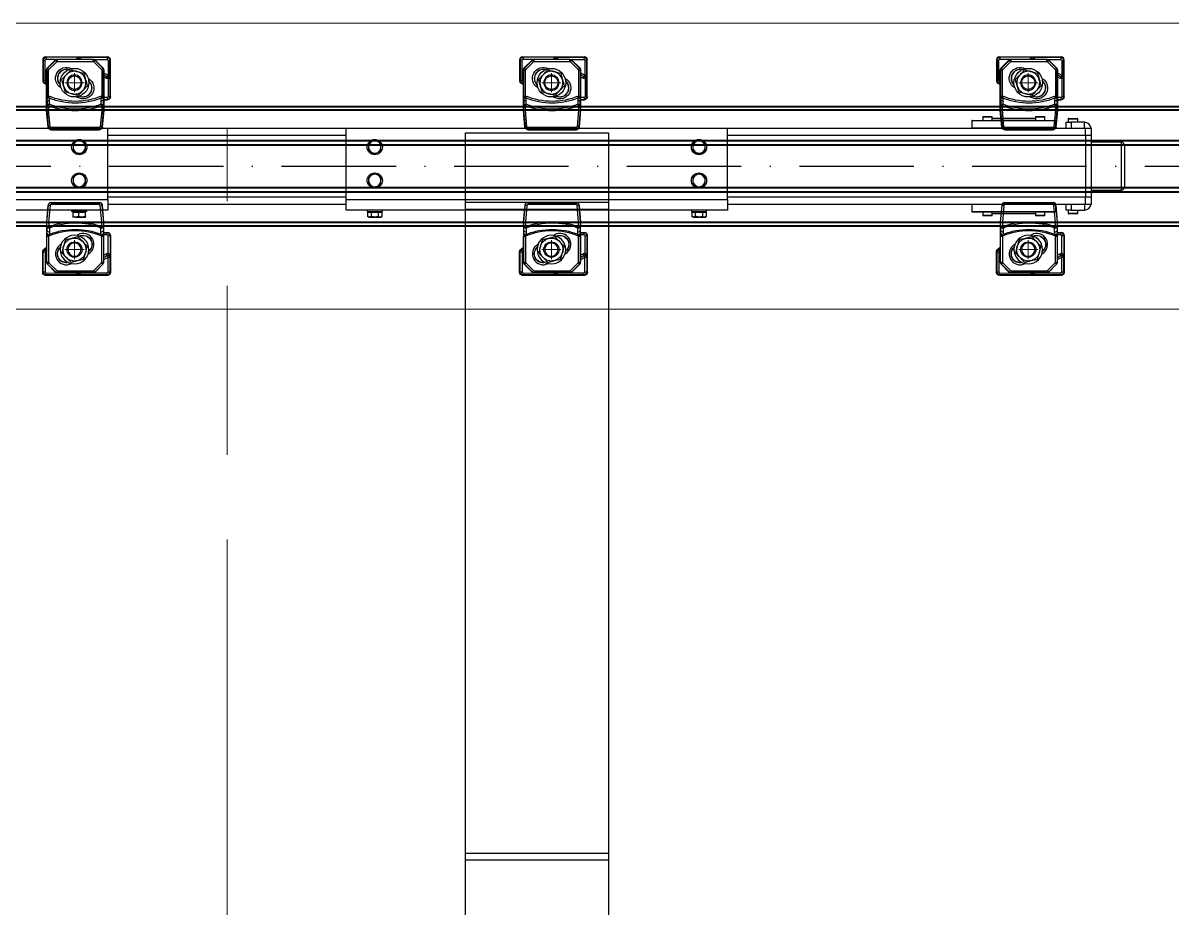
# Model space of a CAD drawing. Header units: centimetres. Extents: x 470464 to 524273, y 49611 to 59074.
# Drawn here: x 488076.3 to 488196.9, y 54329.7 to 54422.6 of the extents above; entities that cross this region are included whole.
import ezdxf

# ---------------------------------------------------------------- set-up
doc = ezdxf.new("R2010")
doc.units = ezdxf.units.CM
doc.header["$MEASUREMENT"] = 0
for name, pattern in [('1244_Aselsan_MIUM_3000$0$ACAD_ISO10W100', [18, 12, -3, 0, -3]), ('ACAD_ISO08W100', [36, 24, -3, 6, -3]), ('CHAIN', [0.3543, 0.2362, -0.0295, 0.0591, -0.0295]), ('XKITLINE00', [0])]:
    doc.linetypes.add(name, pattern=pattern)
for name, color, linetype, lineweight in [('1', 7, 'Continuous', 25), ('AAA_EKSEN', 1, 'ACAD_ISO08W100', 9), ('Barış BABUR 23', 1, 'ACAD_ISO08W100', 13), ('S-COLS-CONC', 4, 'Continuous', 40)]:
    doc.layers.add(name, color=color, linetype=linetype, lineweight=lineweight)
doc.layers.add('vinç', color=7, linetype='Continuous')

# ---------------------------------------------------------------- blocks, each defined once
blk = doc.blocks.new('RSTSERHRGFH')
at = {"layer": 'vinç', "color": 2}
for p, q in [((427135.92, 71903.92), (427135.92, 71918.92)), ((427135.92, 71918.92), (427219.42, 71918.92)), ((427143.21, 71903.92), (427143.21, 71918.92)), ((427143.92, 71903.92), (427143.92, 71918.92)), ((427211.42, 71903.92), (427211.42, 71918.92)), ((427212.13, 71903.92), (427212.13, 71918.92)), ((427219.42, 71903.92), (427219.42, 71918.92)), ((427219.42, 71918.92), (427219.42, 71903.92)), ((427219.42, 71903.92), (427135.92, 71903.92))]:
    blk.add_line(p, q, dxfattribs=at)
blk = doc.blocks.new('DTYTJYJGHDTRHTRHTRF')
at = {"color": 2, "linetype": 'Continuous', "lineweight": 25}
for p, q in [((427137.05, 71852.79), (427136.92, 71852.79)), ((427136.92, 71852.79), (427136.92, 71849.59)), ((427141.92, 71852.79), (427137.05, 71852.79)), ((427137.22, 71853.09), (427137.33, 71853.09)), ((427137.33, 71853.09), (427141.62, 71853.09)), ((427141.92, 71849.59), (427141.92, 71852.79)), ((427135.42, 71848.89), (427134.82, 71848.89)), ((427134.82, 71848.89), (427134.82, 71847.49)), ((427135.42, 71848.99), (427135.42, 71849.59)), ((427135.42, 71849.59), (427136.22, 71849.59)), ((427136.22, 71848.99), (427135.42, 71848.99)), ((427135.42, 71811.48), (427135.42, 71848.99)), ((427136.22, 71849.59), (427136.22, 71848.99)), ((427136.22, 71849.59), (427142.62, 71849.59)), ((427136.22, 71848.99), (427142.62, 71848.99)), ((427136.22, 71848.99), (427136.22, 71811.48)), ((427142.62, 71848.99), (427142.62, 71849.59)), ((427142.62, 71849.59), (427143.42, 71849.59)), ((427143.42, 71848.99), (427142.62, 71848.99)), ((427142.62, 71811.48), (427142.62, 71848.99)), ((427143.42, 71849.59), (427143.42, 71848.99)), ((427143.42, 71848.99), (427143.42, 71811.48)), ((427143.42, 71848.89), (427144.02, 71848.89)), ((427144.02, 71847.49), (427144.02, 71848.89)), ((427134.42, 71847.25), (427134.42, 71848.13)), ((427134.48, 71848.19), (427134.48, 71847.19)), ((427134.82, 71848.19), (427134.48, 71848.19)), ((427144.36, 71848.19), (427144.02, 71848.19)), ((427144.36, 71847.69), (427144.36, 71848.19)), ((427144.36, 71847.19), (427144.36, 71847.69)), ((427144.42, 71848.13), (427144.42, 71847.69)), ((427144.42, 71847.69), (427144.42, 71847.25)), ((427134.48, 71847.19), (427134.82, 71847.19)), ((427134.82, 71847.49), (427135.42, 71847.49)), ((427134.82, 71846.99), (427134.82, 71847.49)), ((427135.42, 71846.99), (427134.82, 71846.99)), ((427143.42, 71847.49), (427144.02, 71847.49)), ((427144.02, 71846.99), (427143.42, 71846.99)), ((427144.02, 71847.49), (427144.02, 71846.99)), ((427144.02, 71847.19), (427144.36, 71847.19)), ((427134.64, 71845.89), (427134.62, 71845.87)), ((427134.62, 71837.12), (427134.62, 71845.87)), ((427134.64, 71837.09), (427134.64, 71845.89)), ((427135.39, 71845.89), (427134.64, 71845.89)), ((427135.39, 71845.89), (427135.42, 71845.87)), ((427135.39, 71837.09), (427135.39, 71845.89)), ((427135.42, 71837.12), (427135.42, 71845.87)), ((427143.44, 71845.89), (427143.42, 71845.87)), ((427143.44, 71845.89), (427143.44, 71837.09)), ((427144.19, 71845.89), (427143.44, 71845.89)), ((427144.19, 71837.09), (427144.19, 71845.89)), ((427144.22, 71845.87), (427144.19, 71845.89)), ((427144.22, 71845.87), (427144.22, 71844.7)), ((427134.22, 71843.81), (427134.22, 71844.69)), ((427134.28, 71844.75), (427134.28, 71843.75)), ((427134.62, 71844.75), (427134.28, 71844.75)), ((427144.56, 71844.75), (427144.22, 71844.75)), ((427144.22, 71844.7), (427144.22, 71844.47)), ((427144.22, 71844.47), (427144.22, 71838.52)), ((427144.56, 71844.25), (427144.56, 71844.75)), ((427144.56, 71843.75), (427144.56, 71844.25)), ((427144.62, 71844.69), (427144.62, 71844.25)), ((427144.62, 71844.25), (427144.62, 71843.81)), ((427134.28, 71843.75), (427134.62, 71843.75)), ((427134.42, 71839.23), (427134.42, 71843.75)), ((427134.44, 71843.75), (427134.44, 71839.23)), ((427144.22, 71843.75), (427144.56, 71843.75)), ((427144.39, 71839.23), (427144.39, 71843.75)), ((427144.42, 71843.75), (427144.42, 71839.23)), ((427134.28, 71839.23), (427134.28, 71838.73)), ((427134.62, 71839.23), (427134.28, 71839.23)), ((427144.56, 71839.23), (427144.22, 71839.23)), ((427144.56, 71838.73), (427144.56, 71839.23)), ((427134.22, 71838.73), (427134.22, 71839.17)), ((427134.22, 71838.29), (427134.22, 71838.73)), ((427134.28, 71838.73), (427134.28, 71838.23)), ((427134.28, 71838.23), (427134.62, 71838.23)), ((427144.22, 71838.52), (427144.22, 71838.28)), ((427144.22, 71838.28), (427144.22, 71837.12)), ((427144.22, 71838.23), (427144.56, 71838.23)), ((427144.56, 71838.23), (427144.56, 71838.73)), ((427144.62, 71839.17), (427144.62, 71838.73)), ((427144.62, 71838.73), (427144.62, 71838.29)), ((427134.62, 71837.12), (427134.64, 71837.09)), ((427134.64, 71837.09), (427135.39, 71837.09)), ((427135.42, 71837.12), (427135.39, 71837.09)), ((427143.42, 71837.12), (427143.44, 71837.09)), ((427143.44, 71837.09), (427144.19, 71837.09)), ((427144.19, 71837.09), (427144.22, 71837.12)), ((427142.92, 71811.48), (427135.42, 71811.48)), ((427135.42, 71771.48), (427135.42, 71811.48)), ((427142.92, 71771.48), (427142.92, 71811.48)), ((427142.92, 71811.48), (427144.02, 71811.48)), ((427144.02, 71811.48), (427144.02, 71771.48)), ((427137.08, 71809.15), (427136.87, 71808.84)), ((427140.58, 71809.15), (427140.37, 71808.84)), ((427144.18, 71809.28), (427144.02, 71809.28)), ((427144.18, 71807.68), (427144.18, 71809.28)), ((427144.24, 71809.13), (427144.18, 71809.13)), ((427144.24, 71809.04), (427144.24, 71809.23)), ((427144.24, 71809.23), (427144.69, 71809.23)), ((427144.69, 71809.23), (427144.75, 71809.04)), ((427144.7, 71809.22), (427144.69, 71809.23)), ((427144.75, 71809.13), (427144.7, 71809.22)), ((427144.75, 71809.04), (427144.75, 71809.13)), ((427136.67, 71808.53), (427136.84, 71808.19)), ((427137.76, 71807.81), (427137.96, 71808.13)), ((427138.17, 71808.44), (427138, 71808.78)), ((427140.17, 71808.53), (427140.34, 71808.19)), ((427141.26, 71807.81), (427141.46, 71808.13)), ((427141.67, 71808.44), (427141.5, 71808.78)), ((427144.18, 71807.83), (427144.24, 71807.83)), ((427144.24, 71808.84), (427144.24, 71809.04)), ((427144.24, 71808.46), (427144.24, 71808.84)), ((427144.24, 71808.84), (427144.69, 71808.84)), ((427144.24, 71808.09), (427144.24, 71808.46)), ((427144.24, 71808.09), (427144.69, 71808.09)), ((427144.24, 71807.91), (427144.24, 71808.09)), ((427144.24, 71807.73), (427144.24, 71807.91)), ((427144.69, 71808.84), (427144.75, 71808.46)), ((427144.7, 71807.75), (427144.75, 71807.83)), ((427144.75, 71808.46), (427144.75, 71809.04)), ((427144.75, 71807.91), (427144.75, 71808.46)), ((427144.75, 71807.91), (427144.75, 71807.83)), ((427144.02, 71807.68), (427144.18, 71807.68)), ((427144.24, 71807.73), (427144.69, 71807.73)), ((427144.18, 71775.28), (427144.02, 71775.28)), ((427144.18, 71773.68), (427144.18, 71775.28)), ((427136.67, 71774.53), (427136.84, 71774.19)), ((427137.08, 71775.15), (427136.87, 71774.84)), ((427137.76, 71773.81), (427137.96, 71774.13)), ((427138.17, 71774.44), (427138, 71774.78)), ((427140.17, 71774.53), (427140.34, 71774.19)), ((427140.58, 71775.15), (427140.37, 71774.84)), ((427141.26, 71773.81), (427141.46, 71774.13)), ((427141.67, 71774.44), (427141.5, 71774.78)), ((427144.24, 71775.13), (427144.18, 71775.13)), ((427144.24, 71775.04), (427144.24, 71775.23)), ((427144.24, 71775.23), (427144.69, 71775.23)), ((427144.24, 71774.84), (427144.24, 71775.04)), ((427144.24, 71774.46), (427144.24, 71774.84)), ((427144.24, 71774.84), (427144.69, 71774.84)), ((427144.24, 71774.09), (427144.24, 71774.46)), ((427144.24, 71774.09), (427144.69, 71774.09)), ((427144.24, 71773.91), (427144.24, 71774.09)), ((427144.69, 71775.23), (427144.75, 71775.04)), ((427144.7, 71775.22), (427144.69, 71775.23)), ((427144.69, 71774.84), (427144.75, 71774.46)), ((427144.75, 71775.13), (427144.7, 71775.22)), ((427144.75, 71775.04), (427144.75, 71775.13)), ((427144.75, 71774.46), (427144.75, 71775.04)), ((427144.75, 71773.91), (427144.75, 71774.46)), ((427144.02, 71773.68), (427144.18, 71773.68)), ((427144.18, 71773.83), (427144.24, 71773.83)), ((427144.24, 71773.73), (427144.24, 71773.91)), ((427144.24, 71773.73), (427144.69, 71773.73)), ((427144.7, 71773.75), (427144.75, 71773.83)), ((427144.75, 71773.91), (427144.75, 71773.83)), ((427135.42, 71746.5), (427135.42, 71771.48)), ((427142.92, 71771.48), (427135.42, 71771.48)), ((427136.22, 71771.48), (427136.22, 71746.5)), ((427142.62, 71746.5), (427142.62, 71771.48)), ((427144.02, 71771.48), (427142.92, 71771.48)), ((427143.42, 71771.48), (427143.42, 71746.5)), ((427135.42, 71706.5), (427135.42, 71746.5)), ((427142.92, 71746.5), (427135.42, 71746.5)), ((427142.92, 71706.5), (427142.92, 71746.5)), ((427142.92, 71746.5), (427144.02, 71746.5)), ((427144.02, 71746.5), (427144.02, 71706.5)), ((427137.05, 71744.15), (427136.86, 71743.83)), ((427140.55, 71744.15), (427140.36, 71743.83)), ((427144.18, 71744.3), (427144.02, 71744.3)), ((427144.18, 71744.3), (427144.18, 71742.7)), ((427144.24, 71744.15), (427144.18, 71744.15)), ((427144.24, 71744.15), (427144.24, 71744.18)), ((427144.24, 71744.11), (427144.24, 71744.15)), ((427144.24, 71743.76), (427144.24, 71744.11)), ((427144.24, 71744.11), (427144.69, 71744.11)), ((427144.69, 71744.11), (427144.75, 71743.76)), ((427144.74, 71744.15), (427144.75, 71744.15)), ((427144.75, 71744.15), (427144.74, 71744.15)), ((427144.75, 71743.76), (427144.75, 71744.15)), ((427136.67, 71743.51), (427136.85, 71743.18)), ((427137.78, 71742.84), (427137.98, 71743.17)), ((427138.17, 71743.49), (427137.99, 71743.81)), ((427140.17, 71743.51), (427140.35, 71743.18)), ((427141.28, 71742.84), (427141.48, 71743.17)), ((427141.67, 71743.49), (427141.49, 71743.81)), ((427144.18, 71742.85), (427144.24, 71742.85)), ((427144.24, 71743.42), (427144.24, 71743.76)), ((427144.24, 71743.42), (427144.69, 71743.42)), ((427144.24, 71743.12), (427144.24, 71743.42)), ((427144.24, 71742.81), (427144.24, 71743.12)), ((427144.24, 71742.81), (427144.69, 71742.81)), ((427144.69, 71743.42), (427144.75, 71743.12)), ((427144.74, 71742.85), (427144.75, 71742.85)), ((427144.75, 71743.12), (427144.75, 71743.76)), ((427144.75, 71743.12), (427144.75, 71742.85)), ((427144.02, 71742.7), (427144.18, 71742.7))]:
    blk.add_line(p, q, dxfattribs=at)
for centre in [(427137.42, 71808.48), (427140.92, 71808.48), (427137.42, 71774.48), (427140.92, 71774.48), (427137.42, 71743.5), (427140.92, 71743.5)]:
    blk.add_circle(centre, 0.8, dxfattribs=at)
for centre, radius, start, end in [((427137.22, 71852.79), 0.3, 90, 180), ((427141.62, 71852.79), 0.3, 0, 90), ((427135.52, 71848.89), 0.7, 98.2132, 180), ((427143.32, 71848.89), 0.7, 0, 81.7868), ((427134.48, 71848.13), 0.06, 90, 180), ((427144.36, 71848.13), 0.06, 0, 90), ((427134.48, 71847.25), 0.06, 180, 270), ((427144.36, 71847.25), 0.06, 270, 0), ((427134.28, 71844.69), 0.06, 90, 180), ((427144.56, 71844.69), 0.06, 0, 90), ((427134.28, 71843.81), 0.06, 180, 270), ((427144.56, 71843.81), 0.06, 270, 0), ((427134.28, 71839.17), 0.06, 90, 180), ((427144.56, 71839.17), 0.06, 0, 90), ((427134.28, 71838.29), 0.06, 180, 270), ((427144.56, 71838.29), 0.06, 270, 0), ((427137.42, 71808.48), 0.65, 86.7548, 146.7548), ((427137.42, 71808.48), 0.65, 26.7548, 86.7548), ((427140.92, 71808.48), 0.65, 86.7548, 146.7548), ((427140.92, 71808.48), 0.65, 26.7548, 86.7548), ((427137.42, 71808.48), 0.65, 146.7548, 206.7548), ((427137.42, 71808.48), 0.65, 206.7548, 266.7548), ((427137.42, 71808.48), 0.65, 266.7548, 326.7548), ((427137.42, 71808.48), 0.65, 326.7548, 26.7548), ((427140.92, 71808.48), 0.65, 146.7548, 206.7548), ((427140.92, 71808.48), 0.65, 206.7548, 266.7548), ((427140.92, 71808.48), 0.65, 266.7548, 326.7548), ((427140.92, 71808.48), 0.65, 326.7548, 26.7548), ((427137.42, 71774.48), 0.65, 146.7548, 206.7548), ((427137.42, 71774.48), 0.65, 206.7548, 266.7548), ((427137.42, 71774.48), 0.65, 86.7548, 146.7548), ((427137.42, 71774.48), 0.65, 266.7548, 326.7548), ((427137.42, 71774.48), 0.65, 26.7548, 86.7548), ((427137.42, 71774.48), 0.65, 326.7548, 26.7548), ((427140.92, 71774.48), 0.65, 146.7548, 206.7548), ((427140.92, 71774.48), 0.65, 206.7548, 266.7548), ((427140.92, 71774.48), 0.65, 86.7548, 146.7548), ((427140.92, 71774.48), 0.65, 266.7548, 326.7548), ((427140.92, 71774.48), 0.65, 26.7548, 86.7548), ((427140.92, 71774.48), 0.65, 326.7548, 26.7548), ((427137.42, 71743.5), 0.65, 89.1068, 149.1068), ((427137.42, 71743.5), 0.65, 29.1068, 89.1068), ((427140.92, 71743.5), 0.65, 89.1068, 149.1068), ((427140.92, 71743.5), 0.65, 29.1068, 89.1068), ((427137.42, 71743.5), 0.65, 149.1068, 209.1068), ((427137.42, 71743.5), 0.65, 209.1068, 269.1068), ((427137.42, 71743.5), 0.65, 269.1068, 329.1068), ((427137.42, 71743.5), 0.65, 329.1068, 29.1068), ((427140.92, 71743.5), 0.65, 149.1068, 209.1068), ((427140.92, 71743.5), 0.65, 209.1068, 269.1068), ((427140.92, 71743.5), 0.65, 269.1068, 329.1068), ((427140.92, 71743.5), 0.65, 329.1068, 29.1068)]:
    blk.add_arc(centre, radius, start, end, dxfattribs=at)
for points, knots in [([(427137.46, 71809.13), (427137.36, 71809.14), (427137.23, 71809.15), (427137.11, 71809.15), (427137.08, 71809.15)], [0, 0, 0, 0, 0.7762867, 1, 1, 1, 1]), ([(427137.83, 71809.11), (427137.74, 71809.12), (427137.61, 71809.12), (427137.49, 71809.13), (427137.46, 71809.13)], [0, 0, 0, 0, 0.758149, 1, 1, 1, 1]), ([(427138, 71808.78), (427137.99, 71808.78), (427137.94, 71808.9), (427137.88, 71809.01), (427137.83, 71809.11)], [0, 0, 0, 0, 0.070215, 1, 1, 1, 1]), ([(427140.96, 71809.13), (427140.86, 71809.14), (427140.73, 71809.15), (427140.61, 71809.15), (427140.58, 71809.15)], [0, 0, 0, 0, 0.776287, 1, 1, 1, 1]), ([(427141.33, 71809.11), (427141.24, 71809.12), (427141.11, 71809.12), (427140.99, 71809.13), (427140.96, 71809.13)], [0, 0, 0, 0, 0.758149, 1, 1, 1, 1]), ([(427141.5, 71808.78), (427141.49, 71808.78), (427141.44, 71808.9), (427141.38, 71809.01), (427141.33, 71809.11)], [0, 0, 0, 0, 0.070215, 1, 1, 1, 1]), ([(427136.87, 71808.84), (427136.87, 71808.83), (427136.8, 71808.73), (427136.73, 71808.62), (427136.67, 71808.53)], [0, 0, 0, 0, 0.070215, 1, 1, 1, 1]), ([(427136.84, 71808.19), (427136.84, 71808.18), (427136.9, 71808.07), (427136.95, 71807.96), (427137.01, 71807.86)], [0, 0, 0, 0, 0.0702148, 1, 1, 1, 1]), ([(427137.01, 71807.86), (427137.03, 71807.85), (427137.16, 71807.85), (427137.28, 71807.84), (427137.38, 71807.83)], [0, 0, 0, 0, 0.223713, 1, 1, 1, 1]), ([(427137.38, 71807.83), (427137.41, 71807.83), (427137.54, 71807.83), (427137.66, 71807.82), (427137.76, 71807.81)], [0, 0, 0, 0, 0.241851, 1, 1, 1, 1]), ([(427137.96, 71808.13), (427137.97, 71808.13), (427138.04, 71808.24), (427138.1, 71808.34), (427138.17, 71808.44)], [0, 0, 0, 0, 0.070215, 1, 1, 1, 1]), ([(427140.37, 71808.84), (427140.37, 71808.83), (427140.3, 71808.73), (427140.23, 71808.62), (427140.17, 71808.53)], [0, 0, 0, 0, 0.070215, 1, 1, 1, 1]), ([(427140.34, 71808.19), (427140.34, 71808.18), (427140.4, 71808.07), (427140.45, 71807.96), (427140.51, 71807.86)], [0, 0, 0, 0, 0.0702148, 1, 1, 1, 1]), ([(427140.51, 71807.86), (427140.53, 71807.85), (427140.66, 71807.85), (427140.78, 71807.84), (427140.88, 71807.83)], [0, 0, 0, 0, 0.223713, 1, 1, 1, 1]), ([(427140.88, 71807.83), (427140.91, 71807.83), (427141.04, 71807.83), (427141.16, 71807.82), (427141.26, 71807.81)], [0, 0, 0, 0, 0.241851, 1, 1, 1, 1]), ([(427141.46, 71808.13), (427141.47, 71808.13), (427141.54, 71808.24), (427141.6, 71808.34), (427141.67, 71808.44)], [0, 0, 0, 0, 0.070215, 1, 1, 1, 1]), ([(427144.75, 71809.04), (427144.75, 71809.03), (427144.74, 71808.97), (427144.72, 71808.9), (427144.69, 71808.84)], [0, 0, 0, 0, 0.0702148, 1, 1, 1, 1]), ([(427144.75, 71808.46), (427144.75, 71808.45), (427144.74, 71808.33), (427144.72, 71808.2), (427144.69, 71808.09)], [0, 0, 0, 0, 0.0702148, 1, 1, 1, 1]), ([(427144.69, 71808.09), (427144.7, 71808.08), (427144.73, 71808.02), (427144.74, 71807.96), (427144.75, 71807.91)], [0, 0, 0, 0, 0.223713, 1, 1, 1, 1]), ([(427144.75, 71807.91), (427144.75, 71807.9), (427144.74, 71807.84), (427144.71, 71807.78), (427144.69, 71807.73)], [0, 0, 0, 0, 0.241851, 1, 1, 1, 1]), ([(427136.87, 71774.84), (427136.87, 71774.83), (427136.8, 71774.73), (427136.73, 71774.62), (427136.67, 71774.53)], [0, 0, 0, 0, 0.070215, 1, 1, 1, 1]), ([(427136.84, 71774.19), (427136.84, 71774.18), (427136.9, 71774.07), (427136.95, 71773.96), (427137.01, 71773.86)], [0, 0, 0, 0, 0.0702148, 1, 1, 1, 1]), ([(427137.46, 71775.13), (427137.36, 71775.14), (427137.23, 71775.15), (427137.11, 71775.15), (427137.08, 71775.15)], [0, 0, 0, 0, 0.7762867, 1, 1, 1, 1]), ([(427137.83, 71775.11), (427137.74, 71775.12), (427137.61, 71775.12), (427137.49, 71775.13), (427137.46, 71775.13)], [0, 0, 0, 0, 0.758149, 1, 1, 1, 1]), ([(427138, 71774.78), (427137.99, 71774.78), (427137.94, 71774.9), (427137.88, 71775.01), (427137.83, 71775.11)], [0, 0, 0, 0, 0.070215, 1, 1, 1, 1]), ([(427137.96, 71774.13), (427137.97, 71774.13), (427138.04, 71774.24), (427138.1, 71774.34), (427138.17, 71774.44)], [0, 0, 0, 0, 0.070215, 1, 1, 1, 1]), ([(427140.37, 71774.84), (427140.37, 71774.83), (427140.3, 71774.73), (427140.23, 71774.62), (427140.17, 71774.53)], [0, 0, 0, 0, 0.070215, 1, 1, 1, 1]), ([(427140.34, 71774.19), (427140.34, 71774.18), (427140.4, 71774.07), (427140.45, 71773.96), (427140.51, 71773.86)], [0, 0, 0, 0, 0.0702148, 1, 1, 1, 1]), ([(427140.96, 71775.13), (427140.86, 71775.14), (427140.73, 71775.15), (427140.61, 71775.15), (427140.58, 71775.15)], [0, 0, 0, 0, 0.776287, 1, 1, 1, 1]), ([(427141.33, 71775.11), (427141.24, 71775.12), (427141.11, 71775.12), (427140.99, 71775.13), (427140.96, 71775.13)], [0, 0, 0, 0, 0.7581486, 1, 1, 1, 1]), ([(427141.5, 71774.78), (427141.49, 71774.78), (427141.44, 71774.9), (427141.38, 71775.01), (427141.33, 71775.11)], [0, 0, 0, 0, 0.070215, 1, 1, 1, 1]), ([(427141.46, 71774.13), (427141.47, 71774.13), (427141.54, 71774.24), (427141.6, 71774.34), (427141.67, 71774.44)], [0, 0, 0, 0, 0.070215, 1, 1, 1, 1]), ([(427144.75, 71775.04), (427144.75, 71775.03), (427144.74, 71774.97), (427144.72, 71774.9), (427144.69, 71774.84)], [0, 0, 0, 0, 0.070215, 1, 1, 1, 1]), ([(427144.75, 71774.46), (427144.75, 71774.45), (427144.74, 71774.33), (427144.72, 71774.2), (427144.69, 71774.09)], [0, 0, 0, 0, 0.0702148, 1, 1, 1, 1]), ([(427144.69, 71774.09), (427144.7, 71774.08), (427144.73, 71774.02), (427144.74, 71773.96), (427144.75, 71773.91)], [0, 0, 0, 0, 0.223713, 1, 1, 1, 1]), ([(427137.01, 71773.86), (427137.03, 71773.85), (427137.16, 71773.85), (427137.28, 71773.84), (427137.38, 71773.83)], [0, 0, 0, 0, 0.223713, 1, 1, 1, 1]), ([(427137.38, 71773.83), (427137.41, 71773.83), (427137.54, 71773.83), (427137.66, 71773.82), (427137.76, 71773.81)], [0, 0, 0, 0, 0.241851, 1, 1, 1, 1]), ([(427140.51, 71773.86), (427140.53, 71773.85), (427140.66, 71773.85), (427140.78, 71773.84), (427140.88, 71773.83)], [0, 0, 0, 0, 0.223713, 1, 1, 1, 1]), ([(427140.88, 71773.83), (427140.91, 71773.83), (427141.04, 71773.83), (427141.16, 71773.82), (427141.26, 71773.81)], [0, 0, 0, 0, 0.241851, 1, 1, 1, 1]), ([(427144.75, 71773.91), (427144.75, 71773.9), (427144.74, 71773.84), (427144.71, 71773.78), (427144.69, 71773.73)], [0, 0, 0, 0, 0.2418514, 1, 1, 1, 1]), ([(427137.43, 71744.15), (427137.33, 71744.15), (427137.2, 71744.15), (427137.08, 71744.15), (427137.05, 71744.15)], [0, 0, 0, 0, 0.776287, 1, 1, 1, 1]), ([(427137.8, 71744.14), (427137.71, 71744.14), (427137.59, 71744.15), (427137.46, 71744.15), (427137.43, 71744.15)], [0, 0, 0, 0, 0.7581486, 1, 1, 1, 1]), ([(427137.99, 71743.81), (427137.98, 71743.82), (427137.92, 71743.93), (427137.86, 71744.04), (427137.8, 71744.14)], [0, 0, 0, 0, 0.070215, 1, 1, 1, 1]), ([(427140.93, 71744.15), (427140.83, 71744.15), (427140.7, 71744.15), (427140.58, 71744.15), (427140.55, 71744.15)], [0, 0, 0, 0, 0.776287, 1, 1, 1, 1]), ([(427141.3, 71744.14), (427141.21, 71744.14), (427141.09, 71744.15), (427140.96, 71744.15), (427140.93, 71744.15)], [0, 0, 0, 0, 0.758149, 1, 1, 1, 1]), ([(427141.49, 71743.81), (427141.48, 71743.82), (427141.42, 71743.93), (427141.36, 71744.04), (427141.3, 71744.14)], [0, 0, 0, 0, 0.070215, 1, 1, 1, 1]), ([(427144.75, 71744.15), (427144.74, 71744.13), (427144.73, 71744.12), (427144.7, 71744.11), (427144.69, 71744.11)], [0, 0, 0, 0, 0.776287, 1, 1, 1, 1]), ([(427136.86, 71743.83), (427136.86, 71743.82), (427136.79, 71743.72), (427136.73, 71743.61), (427136.67, 71743.51)], [0, 0, 0, 0, 0.070215, 1, 1, 1, 1]), ([(427136.85, 71743.18), (427136.85, 71743.17), (427136.92, 71743.06), (427136.98, 71742.96), (427137.03, 71742.85)], [0, 0, 0, 0, 0.070215, 1, 1, 1, 1]), ([(427137.03, 71742.85), (427137.06, 71742.85), (427137.18, 71742.85), (427137.31, 71742.85), (427137.41, 71742.85)], [0, 0, 0, 0, 0.223713, 1, 1, 1, 1]), ([(427137.41, 71742.85), (427137.44, 71742.85), (427137.57, 71742.85), (427137.69, 71742.84), (427137.78, 71742.84)], [0, 0, 0, 0, 0.241851, 1, 1, 1, 1]), ([(427137.98, 71743.17), (427137.98, 71743.17), (427138.05, 71743.28), (427138.11, 71743.39), (427138.17, 71743.49)], [0, 0, 0, 0, 0.070215, 1, 1, 1, 1]), ([(427140.36, 71743.83), (427140.36, 71743.82), (427140.29, 71743.72), (427140.23, 71743.61), (427140.17, 71743.51)], [0, 0, 0, 0, 0.070215, 1, 1, 1, 1]), ([(427140.35, 71743.18), (427140.35, 71743.17), (427140.42, 71743.06), (427140.48, 71742.96), (427140.53, 71742.85)], [0, 0, 0, 0, 0.070215, 1, 1, 1, 1]), ([(427140.53, 71742.85), (427140.56, 71742.85), (427140.68, 71742.85), (427140.81, 71742.85), (427140.91, 71742.85)], [0, 0, 0, 0, 0.223713, 1, 1, 1, 1]), ([(427140.91, 71742.85), (427140.94, 71742.85), (427141.07, 71742.85), (427141.19, 71742.84), (427141.28, 71742.84)], [0, 0, 0, 0, 0.241851, 1, 1, 1, 1]), ([(427141.48, 71743.17), (427141.48, 71743.17), (427141.55, 71743.28), (427141.61, 71743.39), (427141.67, 71743.49)], [0, 0, 0, 0, 0.070215, 1, 1, 1, 1]), ([(427144.75, 71743.76), (427144.75, 71743.75), (427144.74, 71743.64), (427144.72, 71743.53), (427144.69, 71743.42)], [0, 0, 0, 0, 0.070215, 1, 1, 1, 1]), ([(427144.75, 71743.12), (427144.75, 71743.11), (427144.74, 71743.01), (427144.72, 71742.91), (427144.69, 71742.81)], [0, 0, 0, 0, 0.0702148, 1, 1, 1, 1]), ([(427144.69, 71742.81), (427144.7, 71742.82), (427144.73, 71742.83), (427144.74, 71742.84), (427144.75, 71742.85)], [0, 0, 0, 0, 0.223713, 1, 1, 1, 1])]:
    blk.add_open_spline(points, degree=3, knots=knots, dxfattribs=at)
at = {"layer": 'vinç', "color": 0}
blk.add_blockref('RSTSERHRGFH', (0, -119.93), dxfattribs=at)
blk = doc.blocks.new('fdtrhrghrtsehserhtr')
at = {"layer": 'Barış BABUR 23', "color": 2, "linetype": 'CHAIN', "ltscale": 300}
blk.add_line((427993.42, 71758.99), (427135.42, 71758.99), dxfattribs=at)
at = {"layer": 'vinç', "color": 0}
blk.add_blockref('DTYTJYJGHDTRHTRHTRF', (0, 0), dxfattribs=at)
blk = doc.blocks.new('sfsdsggssg')
at = {"layer": '1', "color": 2, "linetype": 'Continuous'}
for p, q in [((1141.12, -34640.04), (1141.14, -34640.05)), ((1141.12, -34640.04), (1141.12, -34645.13)), ((1141.14, -34640.05), (1141.34, -34640.05)), ((1141.14, -34640.05), (1141.14, -34645.11)), ((1141.34, -34645.11), (1141.34, -34640.05)), ((1141.39, -34639.74), (1143.17, -34639.58)), ((1141.41, -34639.76), (1141.39, -34639.74)), ((1143.18, -34639.6), (1141.41, -34639.76)), ((1141.41, -34639.76), (1141.43, -34639.95)), ((1141.43, -34639.95), (1143.19, -34639.8)), ((1143.18, -34639.6), (1143.19, -34639.8)), ((1143.2, -34639.6), (1143.2, -34639.8)), ((1143.56, -34639.62), (1143.54, -34639.81)), ((1143.54, -34639.81), (1143.64, -34639.82)), ((1143.56, -34639.62), (1143.57, -34639.58)), ((1143.66, -34639.63), (1143.56, -34639.62)), ((1143.57, -34639.58), (1144.07, -34639.58)), ((1143.66, -34639.63), (1143.64, -34639.82)), ((1143.64, -34639.82), (1143.79, -34639.88)), ((1144.06, -34639.63), (1144.07, -34639.58)), ((1144.45, -34639.58), (1147.37, -34639.58)), ((1144.45, -34639.61), (1144.45, -34639.58)), ((1147.36, -34639.6), (1144.65, -34639.6)), ((1144.65, -34639.6), (1144.65, -34639.8)), ((1144.65, -34639.8), (1147.36, -34639.8)), ((1145.84, -34639.58), (1145.99, -34639.33)), ((1146.02, -34639.39), (1145.91, -34639.58)), ((1145.99, -34639.33), (1146.02, -34639.39)), ((1146.14, -34639.58), (1146.2, -34639.49)), ((1146.28, -34639.24), (1146.25, -34639.18)), ((1148.46, -34639.18), (1146.25, -34639.18)), ((1148.4, -34639.24), (1146.28, -34639.24)), ((1146.28, -34639.44), (1148.4, -34639.44)), ((1147.37, -34639.58), (1147.36, -34639.6)), ((1147.36, -34639.6), (1147.36, -34639.8)), ((1147.43, -34639.83), (1147.58, -34639.69)), ((1147.43, -34639.83), (1148.25, -34640.64)), ((1147.58, -34639.69), (1147.58, -34639.67)), ((1148.39, -34640.5), (1147.58, -34639.69)), ((1147.59, -34639.67), (1148.41, -34640.49)), ((1148.46, -34639.18), (1148.4, -34639.24)), ((1148.5, -34639.54), (1148.51, -34642.73)), ((1148.7, -34639.54), (1148.75, -34639.48)), ((1148.71, -34642.91), (1148.7, -34639.54)), ((1148.75, -34639.48), (1148.75, -34645.98)), ((1145.51, -34641.09), (1145.49, -34641.12)), ((1145.51, -34641.09), (1145.53, -34641.11)), ((1148.25, -34640.64), (1148.39, -34640.5)), ((1148.28, -34640.72), (1148.28, -34644.45)), ((1148.28, -34640.72), (1148.47, -34640.72)), ((1148.41, -34640.49), (1148.39, -34640.5)), ((1148.47, -34640.72), (1148.5, -34640.71)), ((1148.47, -34644.45), (1148.47, -34640.72)), ((1148.5, -34640.71), (1148.5, -34644.46)), ((1144.57, -34642.74), (1144.5, -34642.84)), ((1144.6, -34642.9), (1144.5, -34642.84)), ((1148.68, -34643.14), (1148.71, -34642.91)), ((1148.69, -34645.92), (1148.68, -34643.14)), ((1146.45, -34643.96), (1146.49, -34643.98)), ((1146.49, -34643.98), (1146.51, -34643.94)), ((1148.25, -34644.52), (1147.43, -34645.33)), ((1147.58, -34645.47), (1148.39, -34644.66)), ((1148.41, -34644.67), (1147.59, -34645.49)), ((1148.25, -34644.52), (1148.39, -34644.66)), ((1148.28, -34644.45), (1148.47, -34644.45)), ((1148.39, -34644.66), (1148.41, -34644.67)), ((1148.5, -34644.46), (1148.47, -34644.45)), ((1148.49, -34644.53), (1148.49, -34645.93)), ((1141.14, -34645.11), (1141.12, -34645.13)), ((1141.14, -34645.11), (1141.34, -34645.11)), ((1141.39, -34645.42), (1141.41, -34645.41)), ((1143.17, -34645.58), (1141.39, -34645.42)), ((1141.41, -34645.41), (1141.43, -34645.21)), ((1141.41, -34645.41), (1143.18, -34645.56)), ((1143.19, -34645.36), (1141.43, -34645.21)), ((1143.18, -34645.56), (1143.19, -34645.36)), ((1143.2, -34645.36), (1143.2, -34645.56)), ((1143.64, -34645.34), (1143.54, -34645.35)), ((1143.54, -34645.35), (1143.56, -34645.55)), ((1143.56, -34645.55), (1143.66, -34645.54)), ((1143.56, -34645.55), (1143.57, -34645.58)), ((1144.07, -34645.58), (1143.57, -34645.58)), ((1143.79, -34645.28), (1143.64, -34645.34)), ((1143.64, -34645.34), (1143.66, -34645.54)), ((1144.06, -34645.54), (1144.07, -34645.58)), ((1144.25, -34645.58), (1144.25, -34645.98)), ((1144.29, -34645.94), (1144.25, -34645.98)), ((1144.3, -34645.58), (1144.29, -34645.94)), ((1144.45, -34645.55), (1144.45, -34645.58)), ((1147.37, -34645.58), (1144.45, -34645.58)), ((1144.49, -34645.95), (1144.5, -34645.58)), ((1144.55, -34646.28), (1144.59, -34646.24)), ((1146.46, -34646.05), (1144.59, -34646.05)), ((1144.59, -34646.24), (1146.72, -34646.24)), ((1144.65, -34645.36), (1144.65, -34645.56)), ((1147.36, -34645.36), (1144.65, -34645.36)), ((1144.65, -34645.56), (1147.36, -34645.56)), ((1146.65, -34645.58), (1146.51, -34645.83)), ((1146.72, -34646.24), (1146.84, -34646.22)), ((1146.84, -34646.03), (1146.84, -34646.22)), ((1148.39, -34646.03), (1146.84, -34646.03)), ((1146.84, -34646.22), (1148.39, -34646.22)), ((1147.36, -34645.36), (1147.36, -34645.56)), ((1147.36, -34645.56), (1147.37, -34645.58)), ((1147.43, -34645.33), (1147.58, -34645.47)), ((1147.58, -34645.49), (1147.58, -34645.47)), ((1148.39, -34646.03), (1148.39, -34646.22)), ((1148.39, -34646.22), (1148.46, -34646.28)), ((1148.75, -34645.98), (1148.69, -34645.92)), ((1144.55, -34646.28), (1148.46, -34646.28))]:
    blk.add_line(p, q, dxfattribs=at)
for radius in [1.5, 0.7]:
    blk.add_circle((1146.05, -34642.51), radius, dxfattribs=at)
at = {"layer": '1', "color": 2, "linetype": 'Continuous', "extrusion": (0, 0, -1)}
blk.add_circle((-1146.05, -34642.51), 0.8, dxfattribs=at)
at = {"layer": '1', "color": 2, "linetype": 'Continuous'}
for centre, radius, start, end in [((1146.05, -34642.51), 1.2, 106, 166), ((1146.05, -34642.51), 1.2, 46, 106), ((1146.5, -34641.66), 0.943, 345.8258, 138.463), ((1146.5, -34641.66), 0.92, 347.6089, 136.677), ((1146.05, -34642.51), 1.2, 166, 226), ((1146.05, -34642.51), 1.2, 346, 46), ((1145.5, -34643.41), 0.943, 155.4674, 321.1742), ((1145.5, -34643.41), 0.92, 156.9271, 319.7145), ((1146.05, -34642.51), 1.2, 226, 286), ((1146.05, -34642.51), 1.2, 286, 346)]:
    blk.add_arc(centre, radius, start, end, dxfattribs=at)
at = {"layer": '1', "color": 2, "linetype": 'Continuous', "extrusion": (0, 0, -1)}
for centre, start, end in [((-1146.5, -34641.66), 29.8539, 207.4717), ((-1145.5, -34643.41), 209.8539, 29.8539)]:
    blk.add_arc(centre, 1.14, start, end, dxfattribs=at)
for centre, major_axis, ratio, start_param, end_param in [((1141.42, -34640.04), (-0.222, 0.204), 0.995811, 5.544902, 7.021469), ((1141.44, -34640.05), (0.203, 0.221), 0.997694, 3.974105, 5.450673), ((1141.44, -34640.05), (0.0742, -0.068), 0.993033, 2.403309, 3.879876), ((1143.64, -34639.82), (0.001, 0.2), 0.752836, 0.132804, 1.847295), ((1152.49, -34642.58), (-8.4, 0), 0.918737, 5.915201, 6.65117), ((1144.04, -34639.83), (0.001, 0.2), 0.752479, 0.132721, 1.852962), ((1144.31, -34639.82), (-0.014, 0.199), 0.74106, 0.130215, 1.915333), ((1144.45, -34639.81), (-0.008, 0.2), 0.422896, 0.096328, 1.761115), ((1146.28, -34639.54), (0.271, 0.128), 0.997202, 4.110755, 5.150568), ((1146.19, -34639.49), (-0.173, 0.101), 0.027764, 4.691233, 6.195885), ((1146.28, -34639.54), (-0.0748, 0.0667), 0.997721, 6.084759, 7.124571), ((1146.28, -34639.44), (0, 0.2), 0.004243, 0.087267, 1.605444), ((1147.36, -34639.9), (-0.277, 0.115), 0.998522, 1.179673, 1.96192), ((1147.36, -34639.9), (0.0384, 0.0928), 0.995546, 5.892062, 6.674309), ((1147.37, -34639.88), (0.115, 0.278), 0.997326, 5.892062, 6.674309), ((1148.4, -34639.44), (0, 0.2), 0.004243, 0.087267, 1.605444), ((1148.4, -34639.54), (-0.243, 0.175), 0.996422, 0.949848, 2.513048), ((1148.4, -34639.54), (0.0889, 0.0469), 0.994028, 5.200197, 6.763397), ((1148.5, -34639.54), (0.2, 0.001), 0.034652, 0.087319, 1.566648), ((1148.17, -34640.72), (-0.0928, -0.0384), 0.995546, 2.750469, 3.532716), ((1148.17, -34640.72), (-0.115, 0.277), 0.998522, 1.179673, 1.96192), ((1148.2, -34640.71), (0.278, 0.115), 0.997326, 5.892062, 6.674309), ((1148.51, -34642.74), (0.008, 0.2), 0.005639, 3.866293, 4.746837), ((1148.47, -34643.25), (0.056, 0.516), 0.770786, 6.203754, 6.230389), ((1148.51, -34642.91), (-0.201, 0.003), 0.124494, 1.540952, 3.020281), ((1148.49, -34643.14), (0.199, -0.02), 0.74823, 4.69971, 6.151435), ((1148.49, -34643.14), (-0.2, -0.001), 0.034899, 3.228912, 4.651252), ((1148.51, -34642.91), (-0.188, 0.076), 0.878606, 1.230281, 2.70961), ((1148.17, -34644.45), (0.0928, -0.0384), 0.995546, 5.892062, 6.674309), ((1148.17, -34644.45), (0.115, 0.277), 0.998522, 1.179673, 1.96192), ((1148.2, -34644.46), (-0.278, 0.115), 0.997326, 2.750469, 3.532716), ((1141.42, -34645.13), (0.222, 0.204), 0.995811, 2.403309, 3.879876), ((1141.44, -34645.11), (-0.203, 0.221), 0.997694, 3.974105, 5.450673), ((1141.44, -34645.11), (0.0742, 0.068), 0.993033, 2.403309, 3.879876), ((1143.64, -34645.34), (-0.001, 0.2), 0.752836, 1.294298, 3.008789), ((1144.04, -34645.34), (-0.001, 0.2), 0.752479, 1.288631, 3.008872), ((1144.56, -34645.98), (0.214, 0.214), 0.992433, 2.359993, 3.923193), ((1144.49, -34645.94), (-0.2, 0.001), 0.034627, 4.708031, 6.195866), ((1144.59, -34645.94), (-0.138, 0.267), 0.998031, 3.623062, 5.186262), ((1144.31, -34645.35), (0.014, 0.199), 0.74106, 1.22626, 3.011378), ((1144.45, -34645.36), (0.008, 0.2), 0.422896, 1.380478, 3.045264), ((1144.6, -34645.95), (0.0592, 0.0819), 0.989251, 2.52068, 4.08388), ((1144.59, -34646.04), (0, -0.2), 0.004269, 4.747034, 6.195918), ((1146.9, -34646), (0.426, 0.115), 0.905428, 3.310168, 3.875491), ((1146.46, -34646.06), (-0.199, -0.016), 0.034866, 1.569261, 2.70958), ((1146.72, -34646.04), (-0.256, 0.042), 0.76271, 4.58737, 6.036255), ((1146.51, -34645.83), (-0.174, 0.099), 0.027964, 1.549906, 2.758993), ((1146.84, -34646.02), (-0.038, 0.196), 0.907507, 3.350606, 5.211047), ((1146.9, -34646.01), (0.253, 0.061), 0.768803, 3.289543, 3.701099), ((1146.72, -34646.04), (-0.012, 0.201), 0.369521, 3.302192, 4.751077), ((1146.84, -34646.02), (-0.187, 0.071), 0.032625, 4.699988, 5.905162), ((1176.86, -34592.77), (84.96, 148.55), 0.001169, 1.933599, 1.936064), ((1146.84, -34646.01), (-0.174, 0.099), 0.030283, 4.695034, 5.900559), ((1176.86, -34592.78), (84.96, 148.54), 0.002337, 1.9329, 1.936067), ((1147.36, -34645.26), (0.0384, -0.0928), 0.995546, 5.892062, 6.674309), ((1147.36, -34645.26), (0.277, 0.115), 0.998522, 1.179673, 1.96192), ((1147.37, -34645.28), (-0.115, 0.278), 0.997326, 2.750469, 3.532716), ((1148.39, -34645.92), (0.139, 0.266), 0.998207, 1.09196, 2.65516), ((1148.39, -34645.93), (-0.0609, 0.0807), 0.988978, 2.219923, 3.783123), ((1148.49, -34645.92), (-0.2, -0.001), 0.034899, 3.228912, 4.712496)]:
    blk.add_ellipse(centre, major_axis=major_axis, ratio=ratio, start_param=start_param, end_param=end_param, dxfattribs=at)
at = {"layer": '1', "color": 2, "linetype": 'Continuous'}
for centre, major_axis, ratio, start_param, end_param in [((1152.2, -34642.58), (-9.07, 0), 0.918737, 5.945855, 6.620515), ((1146.25, -34639.48), (-0.15, 0.261), 0.994945, 5.763279, 6.803091), ((1148.45, -34639.48), (0.214, 0.214), 0.992433, 5.501585, 7.064785), ((1148.45, -34645.98), (-0.214, 0.214), 0.992433, 2.359993, 3.923193)]:
    blk.add_ellipse(centre, major_axis=major_axis, ratio=ratio, start_param=start_param, end_param=end_param, dxfattribs=at)
for points, weights in [([(1141.12, -34640.04), (1141.12, -34640.04), (1141.12, -34640.04)], [0.500000154953, 0.499999845047, 0.500000154953]), ([(1141.39, -34639.74), (1141.39, -34639.74), (1141.39, -34639.74)], [0.500000154951, 0.499999845049, 0.500000154951]), ([(1147.37, -34639.58), (1147.37, -34639.58), (1147.37, -34639.58)], [0.500000031564, 0.499999968436, 0.500000031564]), ([(1147.58, -34639.67), (1147.59, -34639.67), (1147.59, -34639.67)], [0.500000032286, 0.499999967714, 0.500000032286]), ([(1148.41, -34640.49), (1148.41, -34640.49), (1148.41, -34640.49)], [0.500000032004, 0.499999967996, 0.500000032004]), ([(1148.5, -34640.71), (1148.5, -34640.71), (1148.5, -34640.71)], [0.500000031722, 0.499999968278, 0.500000031722]), ([(1148.41, -34644.67), (1148.41, -34644.67), (1148.41, -34644.67)], [0.500000031836, 0.499999968164, 0.500000031836]), ([(1148.5, -34644.46), (1148.5, -34644.46), (1148.5, -34644.46)], [0.500000031229, 0.499999968771, 0.500000031229]), ([(1141.12, -34645.13), (1141.12, -34645.13), (1141.12, -34645.13)], [0.500000154938, 0.499999845062, 0.500000154938]), ([(1141.39, -34645.42), (1141.39, -34645.42), (1141.39, -34645.42)], [0.500000154962, 0.499999845038, 0.500000154962]), ([(1147.37, -34645.58), (1147.37, -34645.58), (1147.37, -34645.58)], [0.500000031519, 0.499999968481, 0.500000031519]), ([(1147.59, -34645.49), (1147.59, -34645.49), (1147.58, -34645.49)], [0.500000031966, 0.499999968034, 0.500000031966])]:
    blk.add_rational_spline(points, weights, degree=2, dxfattribs=at)
for points, knots in [([(1143.17, -34639.58), (1143.17, -34639.59), (1143.17, -34639.59), (1143.18, -34639.6), (1143.18, -34639.6), (1143.18, -34639.6)], [0, 0, 0, 0, 0.876308, 0.876308, 1, 1, 1, 1]), ([(1143.2, -34639.58), (1143.23, -34639.58), (1143.3, -34639.58), (1143.4, -34639.58), (1143.49, -34639.58), (1143.54, -34639.58), (1143.57, -34639.58)], [0, 0, 0, 0, 0.225713, 0.483808, 0.741904, 1, 1, 1, 1]), ([(1143.56, -34639.62), (1143.56, -34639.62), (1143.56, -34639.62), (1143.52, -34639.61), (1143.47, -34639.61), (1143.38, -34639.6), (1143.35, -34639.6), (1143.27, -34639.6), (1143.24, -34639.6), (1143.2, -34639.6)], [0, 0, 0, 0, 0.000017, 0.000017, 0.401467, 0.401467, 0.701656, 0.701656, 1, 1, 1, 1]), ([(1143.2, -34639.8), (1143.24, -34639.8), (1143.27, -34639.8), (1143.34, -34639.8), (1143.38, -34639.8), (1143.45, -34639.81), (1143.5, -34639.81), (1143.54, -34639.81)], [0, 0, 0, 0, 0.304321, 0.304321, 0.608496, 0.608496, 1, 1, 1, 1]), ([(1143.79, -34645.28), (1143.62, -34644.85), (1143.49, -34644.41), (1143.32, -34643.5), (1143.28, -34643.04), (1143.28, -34641.66), (1143.45, -34640.74), (1143.79, -34639.88)], [0, 0, 0, 0, 0.25, 0.25, 0.5, 0.5, 1, 1, 1, 1]), ([(1143.79, -34639.88), (1143.87, -34639.88), (1143.96, -34639.88), (1144.09, -34639.88), (1144.14, -34639.88), (1144.19, -34639.88)], [0, 0, 0, 0, 0.657537, 0.657537, 1, 1, 1, 1]), ([(1144.45, -34639.87), (1144.28, -34640.31), (1144.15, -34640.75), (1143.98, -34641.66), (1143.93, -34642.13), (1143.94, -34643.5), (1144.11, -34644.43), (1144.45, -34645.29)], [0, 0, 0, 0, 0.25, 0.25, 0.5, 0.5, 1, 1, 1, 1]), ([(1144.32, -34639.62), (1144.3, -34639.62), (1144.29, -34639.62), (1144.24, -34639.62), (1144.2, -34639.62), (1144.13, -34639.63), (1144.1, -34639.63), (1144.06, -34639.63), (1144.06, -34639.63), (1144.06, -34639.63)], [0, 0, 0, 0, 0.155547, 0.155547, 0.580528, 0.580528, 0.999985, 0.999985, 1, 1, 1, 1]), ([(1144.07, -34639.58), (1144.09, -34639.58), (1144.14, -34639.58), (1144.24, -34639.58), (1144.34, -34639.58), (1144.41, -34639.58), (1144.45, -34639.58)], [0, 0, 0, 0, 0.25, 0.5, 0.749999, 1, 1, 1, 1]), ([(1144.19, -34639.88), (1144.22, -34639.88), (1144.26, -34639.88), (1144.34, -34639.88), (1144.37, -34639.88), (1144.43, -34639.87), (1144.44, -34639.87), (1144.45, -34639.87)], [0, 0, 0, 0, 0.423047, 0.423047, 0.845832, 0.845832, 1, 1, 1, 1]), ([(1144.45, -34639.61), (1144.45, -34639.61), (1144.45, -34639.61), (1144.41, -34639.61), (1144.37, -34639.61), (1144.33, -34639.62), (1144.32, -34639.62), (1144.32, -34639.62)], [0, 0, 0, 0, 0.000035, 0.000035, 0.836112, 0.836112, 1, 1, 1, 1]), ([(1144.65, -34639.6), (1144.63, -34639.6), (1144.61, -34639.6), (1144.59, -34639.61), (1144.55, -34639.61), (1144.5, -34639.61), (1144.45, -34639.61)], [0, 0, 0, 0, 0.267342, 0.267342, 0.267342, 1, 1, 1, 1]), ([(1144.45, -34639.87), (1144.47, -34639.86), (1144.5, -34639.86), (1144.53, -34639.85), (1144.53, -34639.84), (1144.54, -34639.84)], [0, 0, 0, 0, 0.864692, 0.864692, 1, 1, 1, 1]), ([(1144.54, -34639.84), (1144.56, -34639.83), (1144.59, -34639.82), (1144.62, -34639.81), (1144.62, -34639.81), (1144.63, -34639.81), (1144.64, -34639.81), (1144.65, -34639.8)], [0, 0, 0, 0, 0.704482, 0.704482, 0.731136, 0.731136, 1, 1, 1, 1]), ([(1145.05, -34641.55), (1145.16, -34641.52), (1145.26, -34641.49), (1145.48, -34641.43), (1145.6, -34641.39), (1145.72, -34641.36)], [0, 0, 0, 0, 0.5, 0.5, 1, 1, 1, 1]), ([(1146.38, -34641.17), (1146.46, -34641.24), (1146.54, -34641.32), (1146.71, -34641.48), (1146.8, -34641.57), (1146.88, -34641.65)], [0, 0, 0, 0, 0.5, 0.5, 1, 1, 1, 1]), ([(1144.72, -34642.9), (1144.74, -34642.79), (1144.77, -34642.68), (1144.83, -34642.46), (1144.86, -34642.34), (1144.89, -34642.22)], [0, 0, 0, 0, 0.5, 0.5, 1, 1, 1, 1]), ([(1147.38, -34642.13), (1147.36, -34642.24), (1147.33, -34642.34), (1147.27, -34642.57), (1147.24, -34642.69), (1147.21, -34642.8)], [0, 0, 0, 0, 0.5, 0.5, 1, 1, 1, 1]), ([(1145.71, -34643.86), (1145.64, -34643.78), (1145.56, -34643.71), (1145.39, -34643.55), (1145.3, -34643.46), (1145.22, -34643.38)], [0, 0, 0, 0, 0.5, 0.5, 1, 1, 1, 1]), ([(1147.05, -34643.48), (1146.94, -34643.51), (1146.84, -34643.54), (1146.62, -34643.6), (1146.5, -34643.63), (1146.38, -34643.67)], [0, 0, 0, 0, 0.5, 0.5, 1, 1, 1, 1]), ([(1143.54, -34645.35), (1143.5, -34645.35), (1143.46, -34645.36), (1143.38, -34645.36), (1143.35, -34645.36), (1143.27, -34645.36), (1143.24, -34645.36), (1143.2, -34645.36)], [0, 0, 0, 0, 0.37098, 0.37098, 0.685408, 0.685408, 1, 1, 1, 1]), ([(1143.2, -34645.56), (1143.24, -34645.56), (1143.28, -34645.56), (1143.35, -34645.56), (1143.39, -34645.56), (1143.47, -34645.55), (1143.52, -34645.55), (1143.56, -34645.55)], [0, 0, 0, 0, 0.308433, 0.308433, 0.618953, 0.618953, 1, 1, 1, 1]), ([(1143.57, -34645.58), (1143.54, -34645.58), (1143.49, -34645.58), (1143.4, -34645.58), (1143.3, -34645.58), (1143.23, -34645.58), (1143.2, -34645.58)], [0, 0, 0, 0, 0.258096, 0.516192, 0.774287, 1, 1, 1, 1]), ([(1144.19, -34645.28), (1144.1, -34645.28), (1144.01, -34645.28), (1143.88, -34645.28), (1143.83, -34645.28), (1143.79, -34645.28)], [0, 0, 0, 0, 0.657537, 0.657537, 1, 1, 1, 1]), ([(1144.06, -34645.54), (1144.06, -34645.54), (1144.06, -34645.54), (1144.1, -34645.54), (1144.14, -34645.54), (1144.23, -34645.54), (1144.27, -34645.54), (1144.32, -34645.55)], [0, 0, 0, 0, 0.000015, 0.000015, 0.496417, 0.496417, 1, 1, 1, 1]), ([(1144.45, -34645.58), (1144.41, -34645.58), (1144.34, -34645.58), (1144.24, -34645.58), (1144.14, -34645.58), (1144.09, -34645.58), (1144.07, -34645.58)], [0, 0, 0, 0, 0.250001, 0.5, 0.75, 1, 1, 1, 1]), ([(1144.45, -34645.29), (1144.41, -34645.29), (1144.36, -34645.29), (1144.28, -34645.28), (1144.23, -34645.28), (1144.19, -34645.28)], [0, 0, 0, 0, 0.500153, 0.500153, 1, 1, 1, 1]), ([(1144.32, -34645.55), (1144.35, -34645.55), (1144.38, -34645.55), (1144.43, -34645.55), (1144.44, -34645.55), (1144.45, -34645.55), (1144.45, -34645.55), (1144.45, -34645.55)], [0, 0, 0, 0, 0.836069, 0.836069, 0.999965, 0.999965, 1, 1, 1, 1]), ([(1144.54, -34645.32), (1144.51, -34645.31), (1144.49, -34645.3), (1144.46, -34645.29), (1144.46, -34645.29), (1144.45, -34645.29)], [0, 0, 0, 0, 0.863107, 0.863107, 1, 1, 1, 1]), ([(1144.65, -34645.36), (1144.62, -34645.35), (1144.58, -34645.34), (1144.55, -34645.32), (1144.54, -34645.32), (1144.54, -34645.32)], [0, 0, 0, 0, 0.858601, 0.858601, 1, 1, 1, 1])]:
    blk.add_open_spline(points, degree=3, knots=knots, dxfattribs=at)
for points in [[(1143.2, -34639.58), (1143.19, -34639.58), (1143.18, -34639.58), (1143.17, -34639.58)], [(1143.17, -34639.58), (1143.17, -34639.58), (1143.17, -34639.58), (1143.17, -34639.58)], [(1143.2, -34639.6), (1143.19, -34639.6), (1143.18, -34639.6), (1143.18, -34639.6)], [(1143.19, -34639.8), (1143.2, -34639.8), (1143.2, -34639.8), (1143.2, -34639.8)], [(1143.2, -34639.6), (1143.2, -34639.59), (1143.2, -34639.59), (1143.2, -34639.58)], [(1143.2, -34639.58), (1143.2, -34639.58), (1143.2, -34639.58), (1143.2, -34639.58)], [(1144.06, -34639.63), (1143.93, -34639.63), (1143.8, -34639.63), (1143.66, -34639.63)], [(1145.72, -34641.36), (1145.95, -34641.29), (1146.18, -34641.23), (1146.38, -34641.17)], [(1144.89, -34642.22), (1144.94, -34641.99), (1145, -34641.76), (1145.05, -34641.55)], [(1146.88, -34641.65), (1147.06, -34641.82), (1147.23, -34641.98), (1147.38, -34642.13)], [(1145.22, -34643.38), (1145.04, -34643.21), (1144.87, -34643.04), (1144.72, -34642.9)], [(1146.38, -34643.67), (1146.15, -34643.73), (1145.92, -34643.8), (1145.71, -34643.86)], [(1147.21, -34642.8), (1147.16, -34643.04), (1147.1, -34643.27), (1147.05, -34643.48)], [(1143.18, -34645.56), (1143.17, -34645.57), (1143.17, -34645.57), (1143.17, -34645.58)], [(1143.17, -34645.58), (1143.18, -34645.58), (1143.19, -34645.58), (1143.2, -34645.58)], [(1143.17, -34645.58), (1143.17, -34645.58), (1143.17, -34645.58), (1143.17, -34645.58)], [(1143.18, -34645.56), (1143.18, -34645.56), (1143.19, -34645.56), (1143.2, -34645.56)], [(1143.2, -34645.36), (1143.2, -34645.36), (1143.2, -34645.36), (1143.19, -34645.36)], [(1143.2, -34645.58), (1143.2, -34645.58), (1143.2, -34645.57), (1143.2, -34645.56)], [(1143.2, -34645.58), (1143.2, -34645.58), (1143.2, -34645.58), (1143.2, -34645.58)], [(1143.66, -34645.54), (1143.8, -34645.54), (1143.93, -34645.54), (1144.06, -34645.54)], [(1144.45, -34645.55), (1144.51, -34645.56), (1144.58, -34645.56), (1144.65, -34645.56)], [(1146.68, -34645.92), (1146.67, -34645.93), (1146.67, -34645.94), (1146.66, -34645.96)], [(1146.84, -34646.03), (1146.84, -34646.02), (1146.84, -34646.02), (1146.84, -34646.02)]]:
    blk.add_open_spline(points, degree=3, dxfattribs=at)
at = {"layer": 'AAA_EKSEN', "color": 2, "linetype": 'CHAIN', "ltscale": 20}
for p, q in [((1147.05, -34642.51), (1145.05, -34642.51)), ((1146.05, -34641.51), (1146.05, -34643.51))]:
    blk.add_line(p, q, dxfattribs=at)
blk = doc.blocks.new('K')
at = {"color": 2, "linetype": 'XKITLINE00', "lineweight": 0}
for p, q in [((487399.75, 45922.56), (489128.41, 45922.56)), ((487399.75, 45892.56), (489128.41, 45892.56))]:
    blk.add_line(p, q, dxfattribs=at)
at = {"color": 2, "linetype": '1244_Aselsan_MIUM_3000$0$ACAD_ISO10W100'}
blk.add_line((485623.75, 45907.56), (489128.41, 45907.56), dxfattribs=at)
at = {"layer": 'S-COLS-CONC', "color": 2}
for p, q in [((487999.75, 45913.81), (489128.41, 45913.81)), ((488000.11, 45913.45), (489128.41, 45913.45)), ((488003.3, 45910.26), (489128.41, 45910.26)), ((488003.75, 45909.81), (489128.41, 45909.81)), ((488008.25, 45905.31), (489128.41, 45905.31)), ((488008.7, 45904.86), (489128.41, 45904.86)), ((488011.88, 45901.68), (489128.41, 45901.68)), ((488012.25, 45901.31), (489128.41, 45901.31))]:
    blk.add_line(p, q, dxfattribs=at)
at = {"layer": 'S-COLS-CONC', "color": 2, "rotation": 89.99999999999997}
for p in [(453439.23, 44770.26), (453489.23, 44770.26), (453539.23, 44770.26)]:
    blk.add_blockref('sfsdsggssg', p, dxfattribs=at)
at = {"layer": 'S-COLS-CONC', "color": 2, "xscale": -1, "rotation": 89.99999999999997}
for p in [(453439.23, 47044.87), (453489.23, 47044.87), (453539.23, 47044.87)]:
    blk.add_blockref('sfsdsggssg', p, dxfattribs=at)
at = {"layer": 'vinç', "color": 0, "rotation": 270}
blk.add_blockref('fdtrhrghrtsehserhtr', (416338.74, 473046.98), dxfattribs=at)

msp = doc.modelspace()

# ---------------------------------------------------------------- block references
msp.add_blockref('K', (0, 8500))

doc.saveas('drawing.dxf')
